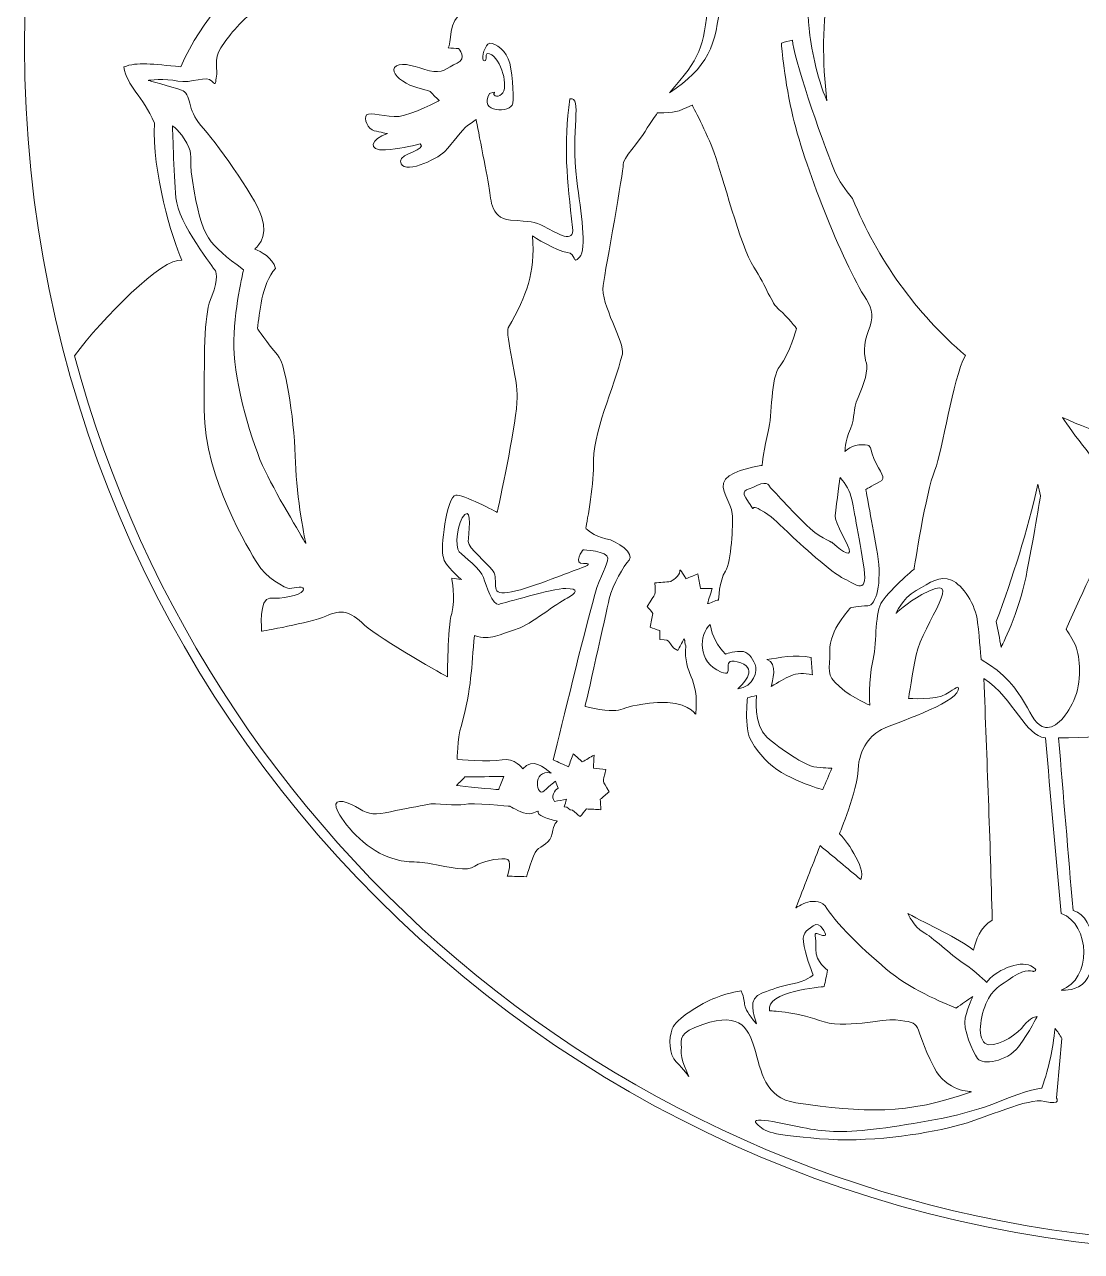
# Model space of a CAD drawing. Header units: inches. Extents: x 50 to 350, y -350 to -50.
# Drawn here: x 50 to 181.6, y -350 to -197.3 of the extents above; entities that cross this region are included whole.
import ezdxf

# ---------------------------------------------------------------- set-up
doc = ezdxf.new("R2010")
doc.units = ezdxf.units.IN
doc.header["$MEASUREMENT"] = 0
doc.layers.add('Layer 1', color=7, linetype='Continuous')

msp = doc.modelspace()

# ---------------------------------------------------------------- linework, layer by layer
at = {"layer": 'Layer 1', "lineweight": 0}
for points, knots in [([(350, -200), (350, -282.84), (282.84, -350), (200, -350), (117.16, -350), (50, -282.84), (50, -200), (50, -117.16), (117.16, -50), (200, -50), (282.84, -50), (350, -117.16), (350, -200)], [0, 0, 0, 0, 1, 1, 1, 2, 2, 2, 3, 3, 3, 4, 4, 4, 4]), ([(320.41, -122.27), (325.83, -122.27), (330.22, -126.99), (330.22, -132.81), (330.22, -137.59), (327.26, -141.63), (323.2, -142.92), (322.2, -145.04), (321.83, -146.29), (321.35, -147.73), (325.3, -148.29), (327.49, -148.29), (327.49, -148.29), (327.32, -150.58), (327.15, -152.88), (326.98, -155.17), (326.98, -155.17), (323.87, -154.75), (320.22, -154.08), (317.39, -168.07), (330.05, -175.52), (322.28, -187.65), (330.55, -195.99), (339.35, -213.69), (346.11, -229.36), (345.01, -234.85), (343.3, -236.69), (339.09, -240.18), (339.09, -240.18), (338.57, -243.96), (338.4, -247.32), (338.09, -253.43), (336.94, -259.11), (334.3, -264.6), (331.56, -270.28), (328.48, -275.73), (325.06, -281), (324.94, -278.99), (324.65, -277.06), (324.54, -276.06), (324.37, -274.43), (323.42, -275.38), (321.27, -276.58), (319.12, -277.79), (319.46, -278.22), (319.46, -278.22), (319.46, -278.22), (319.55, -281.57), (319.38, -288.03), (319.37, -288.45), (319.38, -288.8), (319.42, -289.09), (292.27, -325.41), (248.93, -348.93), (200.1, -348.93), (131.18, -348.93), (73.19, -302.07), (56.23, -238.49), (59.64, -233.88), (67.19, -226.17), (69.6, -226.6), (68.37, -223.84), (65.85, -215.65), (66.18, -209.53), (64.67, -206.1), (62.79, -204.97), (62.36, -202.53), (64.05, -201.87), (65.93, -202.2), (69.46, -202.5), (72.07, -196.43), (76.89, -191.83), (77.94, -191.34), (76.39, -188.59), (72.08, -185.83), (76.39, -174.29), (80.22, -164.02), (84.73, -156.75), (85.19, -148.12), (79.58, -148.15), (76.39, -148.63), (76.39, -148.63), (75.81, -145.59), (75.24, -142.55), (74.67, -139.5), (74.67, -139.5), (78.3, -141.08), (84.78, -140.83), (84.56, -139.07), (84.28, -137.6), (84, -136.39), (78.81, -136.14), (74.67, -131.89), (74.67, -126.67), (74.67, -121.3), (79.06, -116.94), (84.48, -116.94), (94.71, -116.94), (98.05, -130.59), (89.05, -135.29), (89.02, -136.75), (89.01, -138.56), (89.04, -140.43), (101.39, -138.61), (112.24, -131.75), (123.33, -123.03), (122.45, -122.75), (120.94, -122.14), (120.51, -121.21), (119.77, -119.64), (118.52, -116.81), (118.52, -116.81), (116.77, -116.67), (115.37, -116.61), (113.62, -116.48), (113.62, -116.48), (112.05, -117.73), (111.1, -117.42), (110.17, -117.11), (108.81, -115.74), (107.12, -115.32), (107.12, -115.32), (104.71, -115.11), (104.08, -114.8), (103.3, -114.41), (102.57, -112.71), (101.46, -112.28), (101.46, -112.28), (98.94, -111.97), (98.73, -111.34), (98.52, -110.71), (98.21, -108.19), (98.21, -108.19), (98.21, -108.19), (94.76, -104.84), (95.81, -104), (96.85, -103.16), (98.73, -103.27), (98.73, -103.27), (99.15, -102.53), (99.57, -101.8), (99.99, -101.07), (99.57, -100.09), (96.87, -94.94), (103.24, -96.56), (103.9, -95.89), (104.57, -95.23), (105.23, -94.57), (104.23, -88.9), (107.85, -89.87), (109.32, -89.85), (110.58, -88.94), (111.84, -88.03), (113.09, -87.12), (113.6, -82.68), (119.72, -84.24), (119.56, -84.14), (119.79, -83.98), (120.03, -83.82), (120.26, -83.67), (119.88, -83.33), (116.32, -82.54), (114.84, -83.27), (117.95, -80.2), (118.81, -79.16), (121.38, -76.12), (123.51, -73.58), (126.26, -70.29), (130.01, -68.65), (133.06, -67.31), (136.57, -70.04), (137.94, -71.19), (140.17, -70.42), (142.41, -69.65), (144.65, -68.88), (145.92, -65.91), (148.36, -66.11), (146.53, -68.36), (147.55, -68.15), (148.56, -67.94), (149.57, -67.73), (151.15, -65.15), (152.44, -66.17), (151.36, -67.52), (152.16, -67.49), (152.96, -67.45), (153.77, -67.42), (153.77, -67.42), (154.5, -66.79), (155.13, -67), (155.76, -67.21), (155.02, -67.84), (155.02, -67.84), (158.9, -68.68), (161.99, -72.31), (161.72, -78.33), (161.6, -81.22), (161.9, -83.27), (161.68, -85.13), (162.2, -84.46), (162.36, -84.23), (162.78, -83.63), (171.22, -71.58), (186.78, -59.76), (205.73, -59.93), (226.07, -60.12), (228.81, -60.97), (249.65, -77.85), (254.07, -81.42), (257.93, -85.56), (261.4, -89.94), (261.85, -89.21), (262.66, -88.14), (264.13, -86.63), (267.97, -82.69), (271.93, -81.75), (275.52, -81.11), (281.48, -80.03), (289.98, -81.32), (294.19, -85.59), (296.24, -87.65), (298.76, -92.68), (299.24, -94.68), (299.91, -97.47), (302.67, -101.01), (301.96, -102.99), (306.28, -110.17), (304.11, -108.03), (303.93, -111.5), (303.84, -113.18), (302.92, -116.36), (301.6, -117.28), (300.27, -118.21), (299.53, -117.81), (299.93, -118.46), (300.34, -119.12), (299.13, -120.06), (297.76, -121.34), (296.61, -122.42), (294.45, -123.28), (293.81, -123.51), (294.2, -124.26), (294.26, -124.7), (296.51, -124.65), (298.53, -124.61), (299.35, -124.27), (298.92, -125.17), (298.49, -126.07), (297.11, -128.95), (296.08, -129.77), (295.05, -130.59), (295.27, -131.75), (294.62, -131.53), (293.98, -131.32), (292.51, -129.25), (292.94, -130.41), (293.37, -131.55), (292.8, -131.62), (293.91, -133.69), (306.16, -141.6), (312.96, -145.74), (317.89, -147.09), (318.2, -145.94), (318.38, -144.39), (318.24, -143.09), (313.87, -142.03), (310.6, -137.83), (310.6, -132.81), (310.6, -126.99), (314.99, -122.27), (320.41, -122.27), (320.41, -122.27), (320.41, -122.27), (320.41, -122.27)], [0, 0, 0, 0, 1, 1, 1, 2, 2, 2, 3, 3, 3, 4, 4, 4, 5, 5, 5, 6, 6, 6, 7, 7, 7, 8, 8, 8, 9, 9, 9, 10, 10, 10, 11, 11, 11, 12, 12, 12, 13, 13, 13, 14, 14, 14, 15, 15, 15, 16, 16, 16, 17, 17, 17, 18, 18, 18, 19, 19, 19, 20, 20, 20, 21, 21, 21, 22, 22, 22, 23, 23, 23, 24, 24, 24, 25, 25, 25, 26, 26, 26, 27, 27, 27, 28, 28, 28, 29, 29, 29, 30, 30, 30, 31, 31, 31, 32, 32, 32, 33, 33, 33, 34, 34, 34, 35, 35, 35, 36, 36, 36, 37, 37, 37, 38, 38, 38, 39, 39, 39, 40, 40, 40, 41, 41, 41, 42, 42, 42, 43, 43, 43, 44, 44, 44, 45, 45, 45, 46, 46, 46, 47, 47, 47, 48, 48, 48, 49, 49, 49, 50, 50, 50, 51, 51, 51, 52, 52, 52, 53, 53, 53, 54, 54, 54, 55, 55, 55, 56, 56, 56, 57, 57, 57, 58, 58, 58, 59, 59, 59, 60, 60, 60, 61, 61, 61, 62, 62, 62, 63, 63, 63, 64, 64, 64, 65, 65, 65, 66, 66, 66, 67, 67, 67, 68, 68, 68, 69, 69, 69, 70, 70, 70, 71, 71, 71, 72, 72, 72, 73, 73, 73, 74, 74, 74, 75, 75, 75, 76, 76, 76, 77, 77, 77, 78, 78, 78, 79, 79, 79, 80, 80, 80, 81, 81, 81, 82, 82, 82, 83, 83, 83, 84, 84, 84, 85, 85, 85, 86, 86, 86, 87, 87, 87, 88, 88, 88, 89, 89, 89, 90, 90, 90, 91, 91, 91, 91]), ([(167.08, -161.66), (166.53, -161.74), (166, -161.8), (165.5, -161.86), (162.31, -162.2), (159.3, -163.06), (157.41, -162.63), (154.8, -162.04), (152.5, -155.25), (152.07, -153.51), (151.57, -155.18), (150.41, -164.6), (150.35, -165.04), (148.14, -163.04), (147.61, -163.14), (146.65, -165.9), (146.65, -165.9), (148.2, -164.78), (148.03, -166.51), (147.85, -168.23), (147.51, -171.41), (147.08, -172.62), (146.65, -173.82), (145.44, -174.77), (145.1, -173.73), (144.75, -172.7), (145.27, -175.37), (145.27, -175.37), (145.27, -175.37), (147.16, -175.28), (147.25, -175.97), (147.34, -176.66), (146.39, -183.2), (145.62, -185.1), (144.38, -188.11), (144.76, -192.41), (145.36, -194.91), (145.36, -194.91), (146.05, -192.93), (146.99, -193.53), (147.94, -194.13), (147.42, -195.34), (147.68, -197.75), (147.91, -199.88), (148.62, -203.82), (149.92, -206.75), (148.65, -197.12), (150.29, -186.96), (154.29, -178.48), (153.42, -178.02), (152.46, -177.52), (152.16, -177.44), (151.55, -177.26), (153.02, -173.39), (153.1, -171.67), (153.19, -169.95), (153.53, -167.97), (153.53, -167.97), (153.53, -167.97), (156.29, -169.17), (156.2, -170.72), (156.14, -171.85), (155.85, -173.38), (156.19, -174.83), (159.06, -169.85), (162.75, -165.39), (167.08, -161.66), (167.08, -161.66), (167.08, -161.66), (167.08, -161.66)], [0, 0, 0, 0, 1, 1, 1, 2, 2, 2, 3, 3, 3, 4, 4, 4, 5, 5, 5, 6, 6, 6, 7, 7, 7, 8, 8, 8, 9, 9, 9, 10, 10, 10, 11, 11, 11, 12, 12, 12, 13, 13, 13, 14, 14, 14, 15, 15, 15, 16, 16, 16, 17, 17, 17, 18, 18, 18, 19, 19, 19, 20, 20, 20, 21, 21, 21, 22, 22, 22, 23, 23, 23, 23]), ([(95.53, -185.1), (96.7, -186.01), (97.88, -186.93), (99.06, -187.85), (98.65, -188.19), (98.25, -188.54), (97.85, -188.88), (100.12, -191.15), (102.38, -193.41), (104.65, -195.68), (102.7, -196.65), (103.16, -199.75), (102.76, -200.16), (103.19, -200.18), (103.62, -200.21), (104.05, -200.24), (104.05, -200.24), (105.17, -201.45), (103.87, -202.05), (102.58, -202.65), (101.98, -203.43), (100.43, -203), (98.88, -202.57), (97.08, -201.88), (96.3, -202.39), (95.53, -202.91), (96.3, -203.86), (97.51, -204.55), (98.71, -205.23), (100.35, -205.32), (100.69, -205.75), (101.03, -206.18), (101.64, -206.7), (101.64, -206.7), (101.64, -206.7), (98.28, -208.5), (96.65, -208.68), (95.01, -208.85), (93.03, -208.07), (92.6, -208.5), (92.17, -208.93), (92.77, -210.31), (93.55, -210.48), (94.32, -210.66), (95.18, -210.83), (95.18, -210.83), (93.16, -211.44), (92.62, -213.03), (94.93, -212.85), (96.57, -212.73), (98.09, -212.41), (99.27, -212.12), (100.2, -212.8), (96.76, -213.28), (96.82, -214.27), (96.93, -216.14), (101.34, -214.04), (102.32, -213.07), (103.35, -212.04), (104.47, -210.27), (105.16, -209.84), (105.84, -209.41), (106.23, -209.07), (106.23, -209.07), (106.23, -209.07), (107.58, -216.08), (107.83, -217.37), (108.09, -218.66), (107.83, -221.33), (110.5, -221.59), (113.17, -221.84), (113.26, -221.67), (114.8, -222.45), (116.35, -223.22), (118.51, -224.68), (118.25, -222.53), (117.54, -216.62), (117.09, -212.19), (117.9, -206.52), (119.54, -206.16), (117.94, -210.39), (118.76, -216.68), (119.28, -220.64), (120.05, -225.2), (119.11, -226.23), (118.16, -227.27), (118.76, -225.72), (117.56, -225.63), (116.35, -225.55), (113.26, -223.57), (113.26, -223.57), (113.57, -228.35), (112.59, -230.79), (110.24, -235.01), (109.81, -235.79), (111.45, -241.64), (111.36, -243.7), (111.23, -246.84), (109.47, -255.2), (108.87, -257.99), (108.87, -257.99), (104.48, -255.67), (103.7, -255.84), (102.56, -256.01), (101.74, -262.64), (102.15, -263.59), (102.24, -264.53), (104.39, -266.34), (104.39, -266.34), (103.99, -266.28), (103.59, -266.22), (103.19, -266.17), (103.19, -266.17), (103.7, -268.66), (103.19, -270.56), (102.67, -272.45), (102.67, -278.47), (102.67, -278.47), (102.67, -278.47), (94.32, -273.83), (92.34, -272.02), (90.36, -270.21), (89.59, -270.04), (87.52, -270.9), (85.46, -271.76), (79.52, -272.79), (79.52, -272.79), (79.52, -272.79), (79.17, -268.58), (80.55, -268.66), (81.93, -268.75), (84.34, -268.4), (84.68, -267.72), (85.03, -267.03), (83.56, -267.37), (83.05, -267.46), (82.53, -267.54), (79.95, -265.99), (79, -264.36), (78.06, -262.72), (72.38, -253.86), (72.38, -245.25), (72.38, -236.65), (72.38, -233.29), (73.32, -231.05), (74.27, -228.82), (73.75, -227.87), (73.75, -227.87), (73.75, -227.87), (69.1, -221.93), (68.85, -218.83), (68.59, -215.73), (68.42, -209.88), (68.42, -209.88), (68.42, -209.88), (69.36, -210.4), (70.22, -212.03), (71.08, -213.67), (70.4, -213.41), (70.91, -216.68), (72.1, -224.2), (72.88, -224.43), (77.28, -227.78), (77.28, -227.78), (75.99, -232.86), (76.08, -237.42), (76.16, -241.98), (78.31, -249.47), (79.95, -252.83), (81.58, -256.18), (85.03, -261.86), (85.03, -261.86), (85.03, -261.86), (83.82, -256.1), (83.74, -251.79), (83.65, -247.49), (82.7, -239.75), (81.5, -238.37), (80.29, -236.99), (79, -235.1), (79, -235.1), (79.29, -233.22), (79.48, -229.62), (81.24, -227.61), (80.9, -226.26), (79.43, -225.52), (78.66, -225.2), (78.66, -225.2), (80.47, -223.91), (79.52, -221.16), (78.57, -218.4), (73.67, -211.69), (71.94, -209.8), (70.22, -207.9), (70.83, -205.84), (69.53, -205.41), (68.24, -204.98), (65.4, -204.2), (65.4, -204.2), (65.4, -204.2), (67.47, -203.94), (69.1, -204.29), (70.74, -204.63), (72.72, -203.51), (73.32, -204.29), (73.92, -205.06), (73.75, -204.29), (73.92, -203.69), (74.1, -203.08), (73.49, -201.53), (74.44, -200.16), (75.39, -198.78), (76.51, -197.14), (79.26, -194.99), (82.01, -192.84), (84.68, -190.17), (87.69, -188.71), (90.71, -187.25), (95.53, -185.1), (95.53, -185.1), (95.53, -185.1), (95.53, -185.1), (95.53, -185.1)], [0, 0, 0, 0, 1, 1, 1, 2, 2, 2, 3, 3, 3, 4, 4, 4, 5, 5, 5, 6, 6, 6, 7, 7, 7, 8, 8, 8, 9, 9, 9, 10, 10, 10, 11, 11, 11, 12, 12, 12, 13, 13, 13, 14, 14, 14, 15, 15, 15, 16, 16, 16, 17, 17, 17, 18, 18, 18, 19, 19, 19, 20, 20, 20, 21, 21, 21, 22, 22, 22, 23, 23, 23, 24, 24, 24, 25, 25, 25, 26, 26, 26, 27, 27, 27, 28, 28, 28, 29, 29, 29, 30, 30, 30, 31, 31, 31, 32, 32, 32, 33, 33, 33, 34, 34, 34, 35, 35, 35, 36, 36, 36, 37, 37, 37, 38, 38, 38, 39, 39, 39, 40, 40, 40, 41, 41, 41, 42, 42, 42, 43, 43, 43, 44, 44, 44, 45, 45, 45, 46, 46, 46, 47, 47, 47, 48, 48, 48, 49, 49, 49, 50, 50, 50, 51, 51, 51, 52, 52, 52, 53, 53, 53, 54, 54, 54, 55, 55, 55, 56, 56, 56, 57, 57, 57, 58, 58, 58, 59, 59, 59, 60, 60, 60, 61, 61, 61, 62, 62, 62, 63, 63, 63, 64, 64, 64, 65, 65, 65, 66, 66, 66, 67, 67, 67, 68, 68, 68, 69, 69, 69, 70, 70, 70, 71, 71, 71, 72, 72, 72, 73, 73, 73, 74, 74, 74, 74]), ([(135.12, -194.48), (135.6, -194.48), (136.09, -194.48), (136.58, -194.48), (136.19, -199.77), (135.05, -202.67), (130.3, -205.75), (134.2, -201.31), (134.53, -200.25), (135.12, -194.48), (135.12, -194.48), (135.12, -194.48), (135.12, -194.48)], [0, 0, 0, 0, 1, 1, 1, 2, 2, 2, 3, 3, 3, 4, 4, 4, 4]), ([(107.91, -205.85), (106.39, -208.27), (110.63, -208.34), (110.79, -207.05), (110.92, -206.02), (110.79, -202.79), (110.23, -201.51), (109.67, -200.22), (108.21, -199.23), (107.69, -199.7), (107.18, -200.17), (106.79, -201.72), (107.26, -201.76), (107.73, -201.81), (107.13, -200.6), (107.91, -200.9), (109.38, -201.48), (110.35, -205.12), (109.41, -205.93), (108.77, -206.49), (108.25, -205.98), (108.51, -205.76), (108.77, -205.55), (107.91, -205.85), (107.91, -205.85), (107.91, -205.85), (107.91, -205.85), (107.91, -205.85)], [0, 0, 0, 0, 1, 1, 1, 2, 2, 2, 3, 3, 3, 4, 4, 4, 5, 5, 5, 6, 6, 6, 7, 7, 7, 8, 8, 8, 9, 9, 9, 9]), ([(153.11, -218.89), (152.19, -217.85), (151.37, -216.7), (150.87, -215.48), (149.12, -211.24), (145.62, -200.95), (145.62, -199.21), (145.16, -199.32), (144.7, -199.44), (144.24, -199.55), (144.24, -199.55), (144.5, -203.43), (145.53, -208.07), (146.99, -214.64), (151.81, -226.79), (154.82, -231.48), (155.6, -232.69), (155.77, -233.81), (155.08, -235.36), (154.39, -236.91), (154.57, -238.71), (154.82, -239.4), (155.08, -240.09), (154.57, -242.07), (153.79, -243.7), (153.02, -245.34), (153.53, -245.94), (152.84, -247.58), (152.16, -249.21), (152.16, -250.42), (152.16, -250.42), (152.16, -250.42), (153.1, -249.47), (154.31, -249.56), (155.51, -249.64), (155.08, -249.47), (155.77, -251.28), (156.46, -253.09), (157.49, -253.69), (156.46, -254.2), (155.43, -254.72), (154.74, -255.15), (154.74, -255.15), (154.74, -255.15), (155.6, -259.54), (156.2, -263.15), (156.8, -266.77), (156.03, -269.61), (155, -269.61), (153.96, -269.61), (152.84, -269.87), (152.84, -269.87), (152.84, -269.87), (150.18, -272.71), (150.26, -275.2), (150.35, -277.7), (149.66, -278.13), (151.47, -279.68), (153.28, -281.23), (155.25, -282), (155.25, -282), (155.25, -282), (155.08, -278.73), (155.6, -276.67), (156.12, -274.6), (155.86, -270.81), (156.63, -269.35), (157.41, -267.89), (160.76, -265.05), (160.76, -265.05), (160.76, -265.05), (162.23, -255.5), (163.34, -252.74), (164.38, -250.19), (165.49, -241.51), (167.16, -238.46), (161.03, -233.2), (156.17, -226.51), (153.11, -218.89), (153.11, -218.89), (153.11, -218.89), (153.11, -218.89)], [0, 0, 0, 0, 1, 1, 1, 2, 2, 2, 3, 3, 3, 4, 4, 4, 5, 5, 5, 6, 6, 6, 7, 7, 7, 8, 8, 8, 9, 9, 9, 10, 10, 10, 11, 11, 11, 12, 12, 12, 13, 13, 13, 14, 14, 14, 15, 15, 15, 16, 16, 16, 17, 17, 17, 18, 18, 18, 19, 19, 19, 20, 20, 20, 21, 21, 21, 22, 22, 22, 23, 23, 23, 24, 24, 24, 25, 25, 25, 26, 26, 26, 27, 27, 27, 27]), ([(128.83, -208.25), (131.17, -208.25), (131.14, -208.15), (133.14, -207.3), (133.14, -207.3), (134.94, -210.66), (135.89, -213.24), (136.84, -215.82), (139.16, -224.94), (140.8, -227.44), (142.43, -229.93), (142.95, -231.91), (143.98, -232.77), (145.01, -233.64), (146.13, -235.1), (146.13, -235.1), (146.13, -235.1), (145.27, -238.28), (144.07, -239.75), (142.86, -241.21), (143.12, -245.94), (142.6, -247.92), (142.09, -249.9), (141.83, -252.14), (141.83, -252.14), (141.83, -252.14), (138.21, -252.66), (137.27, -253.86), (136.32, -255.06), (138.04, -256.79), (138.13, -258.16), (138.21, -259.54), (138.04, -264.1), (137.27, -265.31), (136.49, -266.51), (136.41, -268.92), (136.41, -268.92), (136.06, -268.86), (135.37, -269.41), (135.03, -269.35), (135.23, -268.72), (135.43, -268.09), (135.63, -267.46), (135.14, -267.46), (134.66, -267.46), (134.17, -267.46), (134.05, -266.86), (133.94, -266.25), (133.82, -265.65), (133.34, -265.85), (132.85, -266.05), (132.36, -266.25), (132.36, -266.25), (131.5, -264.7), (131.59, -265.31), (131.67, -265.91), (130.47, -266.6), (130.47, -266.6), (129.81, -266.66), (129.15, -266.71), (128.49, -266.77), (128.61, -268.46), (128.63, -267.88), (127.54, -269.7), (127.77, -269.98), (128, -270.27), (128.23, -270.56), (128.12, -271.13), (128, -271.7), (127.89, -272.28), (128.29, -272.42), (128.69, -272.56), (129.09, -272.71), (129.09, -273.08), (129.09, -273.45), (129.09, -273.83), (130.9, -273.83), (129.78, -274.27), (131.33, -275.2), (131.59, -274.72), (131.85, -274.23), (132.1, -273.74), (132.33, -273.94), (132.13, -274.4), (132.36, -274.6), (131.96, -278.32), (134.07, -278.29), (133.57, -283.12), (133.57, -283.12), (132.36, -281.4), (128.83, -281.66), (122.92, -282.09), (125.54, -283.37), (119.8, -282.17), (119.8, -282.17), (122.38, -270.64), (122.81, -268.75), (123.24, -266.86), (124.62, -264.7), (125.3, -263.93), (125.99, -263.15), (123.84, -261.52), (122.38, -261.26), (120.92, -261), (119.88, -259.97), (119.88, -259.97), (119.88, -259.97), (120.92, -254.63), (120.83, -252.22), (120.69, -248.22), (123.4, -242.44), (124.44, -238.28), (124.79, -236.91), (121.69, -232), (122.03, -229.76), (122.38, -227.52), (124.62, -215.39), (124.53, -214.7), (124.44, -214.01), (126.6, -211.77), (127.28, -210.57), (127.97, -209.37), (128.83, -208.25), (128.83, -208.25), (128.83, -208.25), (128.83, -208.25), (128.83, -208.25)], [0, 0, 0, 0, 1, 1, 1, 2, 2, 2, 3, 3, 3, 4, 4, 4, 5, 5, 5, 6, 6, 6, 7, 7, 7, 8, 8, 8, 9, 9, 9, 10, 10, 10, 11, 11, 11, 12, 12, 12, 13, 13, 13, 14, 14, 14, 15, 15, 15, 16, 16, 16, 17, 17, 17, 18, 18, 18, 19, 19, 19, 20, 20, 20, 21, 21, 21, 22, 22, 22, 23, 23, 23, 24, 24, 24, 25, 25, 25, 26, 26, 26, 27, 27, 27, 28, 28, 28, 29, 29, 29, 30, 30, 30, 31, 31, 31, 32, 32, 32, 33, 33, 33, 34, 34, 34, 35, 35, 35, 36, 36, 36, 37, 37, 37, 38, 38, 38, 39, 39, 39, 40, 40, 40, 41, 41, 41, 42, 42, 42, 42]), ([(179.25, -246.18), (180.31, -247.92), (184.17, -252.7), (184.77, -253.34), (185.89, -254.55), (186.67, -255.41), (186.67, -255.41), (188.65, -255.44), (190.63, -255.47), (192.61, -255.5), (192.61, -255.5), (190.8, -253.86), (190.71, -252.74), (190.67, -252.19), (191.55, -251.24), (192.56, -250.1), (187.89, -249.4), (183.42, -248.06), (179.25, -246.18), (179.25, -246.18), (179.25, -246.18), (179.25, -246.18)], [0, 0, 0, 0, 1, 1, 1, 2, 2, 2, 3, 3, 3, 4, 4, 4, 5, 5, 5, 6, 6, 6, 7, 7, 7, 7]), ([(142.83, -254.86), (142.83, -254.86), (142.63, -253.93), (141.18, -254.65), (139.73, -255.38), (139.01, -255.07), (140.15, -256.72), (141.28, -258.37), (140.04, -256.82), (141.59, -257.65), (143.14, -258.48), (143.49, -259.03), (145.04, -260.47), (146.59, -261.92), (150.51, -265.54), (152.06, -266.26), (153.61, -266.98), (155.16, -268.53), (154.44, -264.3), (153.72, -260.06), (153.1, -256.55), (152.79, -255.62), (152.48, -254.69), (151.55, -253.65), (151.55, -253.65), (151.55, -253.65), (151.13, -256.65), (150.93, -258.41), (150.84, -259.18), (152.81, -262.33), (152.74, -262.91), (152.64, -263.65), (150.51, -261.71), (150.51, -261.71), (150.51, -261.71), (148.76, -260.99), (147.31, -259.54), (145.86, -258.1), (142.83, -254.86), (142.83, -254.86), (142.83, -254.86), (142.83, -254.86), (142.83, -254.86)], [0, 0, 0, 0, 1, 1, 1, 2, 2, 2, 3, 3, 3, 4, 4, 4, 5, 5, 5, 6, 6, 6, 7, 7, 7, 8, 8, 8, 9, 9, 9, 10, 10, 10, 11, 11, 11, 12, 12, 12, 13, 13, 13, 14, 14, 14, 14]), ([(171, -271.59), (171.2, -272.65), (171.41, -273.71), (171.61, -274.77), (171.61, -274.77), (173.84, -270.38), (174.7, -265.99), (175.57, -261.61), (176.51, -255.93), (176.51, -255.93), (176.4, -255.44), (176.28, -254.95), (176.17, -254.46), (174.86, -260.45), (173.08, -265.9), (171, -271.59), (171, -271.59), (171, -271.59), (171, -271.59)], [0, 0, 0, 0, 1, 1, 1, 2, 2, 2, 3, 3, 3, 4, 4, 4, 5, 5, 5, 6, 6, 6, 6]), ([(106.03, -273.31), (105.61, -277.29), (105.72, -279.83), (104.39, -284.5), (103.87, -286.31), (103.87, -288.72), (103.87, -288.72), (103.87, -288.72), (107.92, -289.15), (109.47, -288.8), (111.02, -288.46), (112.05, -289.92), (112.05, -289.92), (113.27, -288.46), (114.66, -289.77), (115.58, -290.44), (113.1, -289.9), (113.77, -293.63), (114.72, -292.67), (115.49, -291.9), (116.1, -291.47), (116.1, -291.47), (116.21, -291.76), (116.33, -292.04), (116.44, -292.33), (116.01, -292.51), (115.47, -293.42), (116.01, -293.97), (116.5, -293.88), (116.99, -293.79), (117.47, -293.71), (117.39, -294.02), (117.3, -294.34), (117.21, -294.65), (117.7, -294.6), (117.76, -295.14), (118.25, -295.08), (118.56, -295.34), (118.88, -295.6), (119.19, -295.86), (119.45, -295.54), (119.71, -295.23), (119.97, -294.91), (120.57, -294.94), (121.17, -294.97), (121.78, -295), (121.75, -294.57), (121.72, -294.14), (121.69, -293.71), (122.06, -293.39), (122.44, -293.08), (122.81, -292.76), (121.86, -291.18), (121.96, -291.8), (122.38, -290.01), (121.86, -289.95), (121.35, -289.89), (120.83, -289.83), (120.86, -289.29), (120.89, -288.74), (120.92, -288.2), (120.43, -288.49), (119.94, -288.77), (119.45, -289.06), (119.08, -288.72), (118.71, -288.37), (118.33, -288.03), (118.13, -288.57), (117.93, -289.12), (117.73, -289.66), (117.1, -289.38), (116.47, -289.09), (115.84, -288.8), (117.01, -284.07), (119.46, -273.82), (121, -268.23), (121.69, -265.74), (122.64, -264.53), (122.64, -263.67), (122.64, -262.81), (119.54, -262.64), (119.54, -262.64), (119.54, -262.64), (118.25, -264.45), (119.62, -264.36), (121, -264.27), (119.71, -264.79), (118.68, -265.13), (117.64, -265.48), (112.57, -267.63), (110.16, -267.97), (107.75, -268.32), (109.12, -266.43), (108.35, -265.31), (107.58, -264.19), (105.25, -262.47), (105.25, -261.61), (105.25, -260.74), (105.77, -257.39), (104.82, -258.25), (103.87, -259.11), (103.53, -262.29), (104.13, -262.9), (104.74, -263.5), (106.8, -265.05), (107.14, -266.08), (107.49, -267.11), (108.26, -269.61), (109.04, -269.44), (109.81, -269.27), (115.67, -267.46), (117.39, -267.46), (119.11, -267.46), (118.76, -268.06), (117.56, -268.66), (116.35, -269.27), (112.83, -272.02), (111.45, -272.45), (109.09, -273.19), (108.1, -274), (106.03, -273.31), (106.03, -273.31), (106.03, -273.31), (106.03, -273.31)], [0, 0, 0, 0, 1, 1, 1, 2, 2, 2, 3, 3, 3, 4, 4, 4, 5, 5, 5, 6, 6, 6, 7, 7, 7, 8, 8, 8, 9, 9, 9, 10, 10, 10, 11, 11, 11, 12, 12, 12, 13, 13, 13, 14, 14, 14, 15, 15, 15, 16, 16, 16, 17, 17, 17, 18, 18, 18, 19, 19, 19, 20, 20, 20, 21, 21, 21, 22, 22, 22, 23, 23, 23, 24, 24, 24, 25, 25, 25, 26, 26, 26, 27, 27, 27, 28, 28, 28, 29, 29, 29, 30, 30, 30, 31, 31, 31, 32, 32, 32, 33, 33, 33, 34, 34, 34, 35, 35, 35, 36, 36, 36, 37, 37, 37, 38, 38, 38, 39, 39, 39, 40, 40, 40, 41, 41, 41, 41]), ([(158.53, -270.56), (158.53, -270.56), (159.21, -268.75), (161.02, -267.72), (162.83, -266.68), (163.95, -265.82), (165.41, -266.43), (166.87, -267.03), (168.42, -269.44), (168.68, -271.68), (168.94, -273.91), (169.11, -276.32), (169.11, -276.32), (175.14, -279.69), (174.87, -284.48), (177.11, -284.76), (178.49, -284.93), (179.87, -283.29), (180.82, -280.97), (181.76, -278.65), (181.33, -275.46), (180.82, -274.43), (180.3, -273.4), (179.7, -272.54), (179.7, -272.54), (181.96, -267.34), (183.97, -263.44), (186.24, -258.25), (188.91, -258.34), (191.57, -258.42), (194.24, -258.51), (194.24, -258.51), (194.76, -262.21), (195.53, -268.32), (196.31, -274.43), (197.68, -283.9), (197.68, -283.9), (191, -285.48), (185.42, -286.05), (178.75, -286.05), (179.35, -293.22), (179.95, -300.39), (180.56, -307.56), (183.59, -308.22), (183.89, -315.07), (181.68, -316.77), (180.56, -317.63), (179.09, -317.46), (179.09, -317.46), (182.9, -316.19), (182.76, -309.26), (179.09, -307.91), (178.43, -300.62), (177.77, -293.33), (177.11, -286.05), (174.56, -285.79), (173.32, -281.31), (169.46, -278.65), (169.82, -288.69), (170.26, -298.73), (170.49, -308.77), (168.93, -309.68), (168.5, -311.24), (168.16, -312.47), (166.24, -311.01), (162.56, -309.34), (159.99, -307.91), (159.99, -307.91), (160.76, -309.63), (161.88, -310.23), (163, -310.83), (165.32, -313.07), (166.87, -314.1), (168.42, -315.14), (169.8, -316.51), (169.8, -316.51), (170.77, -315.12), (173.84, -313.66), (175.31, -314.45), (176.43, -315.05), (175.65, -315.14), (175.65, -315.14), (175.65, -315.14), (174.7, -314.71), (173.07, -315.83), (171.43, -316.94), (170.57, -317.2), (169.71, -319.18), (168.85, -321.16), (168.59, -324.09), (170.06, -324.26), (171.52, -324.43), (173.76, -322.8), (174.45, -321.85), (175.14, -320.9), (176.08, -320.73), (176.08, -320.73), (176.08, -320.73), (175.22, -322.62), (173.76, -324.52), (172.3, -326.41), (169.28, -326.84), (168.68, -325.98), (168.08, -325.12), (166.79, -322.28), (167.13, -320.9), (167.48, -319.53), (168.08, -318.24), (168.08, -318.24), (167.39, -318.72), (166.7, -319.21), (166.01, -319.7), (166.01, -319.7), (161.28, -317.89), (158.44, -315.74), (155.6, -313.59), (151.12, -309.29), (149.92, -307.31), (148.71, -305.33), (146.05, -307.22), (146.05, -307.22), (147.05, -304.64), (148.05, -302.06), (149.06, -299.47), (150.75, -300.88), (152.44, -302.29), (154.14, -303.69), (154.85, -302.26), (152.03, -298.4), (151.47, -298.01), (151.47, -298.01), (153.71, -292.67), (153.79, -290.01), (153.88, -287.34), (155.51, -285.62), (156.72, -285.02), (158.26, -284.24), (165.83, -281.86), (166.27, -280.11), (166.44, -279.42), (165.93, -279.85), (164.72, -280.63), (163.52, -281.4), (160.07, -281.14), (160.07, -281.14), (160.07, -281.14), (160.59, -277.79), (161.02, -275.72), (161.82, -271.88), (167.65, -264.96), (161.71, -268.23), (159.99, -269.18), (158.35, -270.64), (158.53, -270.56), (158.53, -270.56), (158.53, -270.56), (158.53, -270.56)], [0, 0, 0, 0, 1, 1, 1, 2, 2, 2, 3, 3, 3, 4, 4, 4, 5, 5, 5, 6, 6, 6, 7, 7, 7, 8, 8, 8, 9, 9, 9, 10, 10, 10, 11, 11, 11, 12, 12, 12, 13, 13, 13, 14, 14, 14, 15, 15, 15, 16, 16, 16, 17, 17, 17, 18, 18, 18, 19, 19, 19, 20, 20, 20, 21, 21, 21, 22, 22, 22, 23, 23, 23, 24, 24, 24, 25, 25, 25, 26, 26, 26, 27, 27, 27, 28, 28, 28, 29, 29, 29, 30, 30, 30, 31, 31, 31, 32, 32, 32, 33, 33, 33, 34, 34, 34, 35, 35, 35, 36, 36, 36, 37, 37, 37, 38, 38, 38, 39, 39, 39, 40, 40, 40, 41, 41, 41, 42, 42, 42, 43, 43, 43, 44, 44, 44, 45, 45, 45, 46, 46, 46, 47, 47, 47, 48, 48, 48, 49, 49, 49, 50, 50, 50, 51, 51, 51, 52, 52, 52, 52]), ([(135.37, -271.93), (134.02, -273.18), (133.69, -276.6), (136.75, -277.87), (138.61, -278.65), (136.49, -276.05), (138.73, -276.58), (141.51, -277.24), (139.6, -279.24), (138.82, -279.94), (140.82, -279.74), (141.35, -277.68), (140.97, -276.92), (140.54, -276.06), (140.19, -275.29), (139.16, -275.29), (138.13, -275.29), (137.27, -275.63), (137.27, -275.63), (136.26, -274.55), (135.63, -273.47), (135.37, -271.93), (135.37, -271.93), (135.37, -271.93), (135.37, -271.93)], [0, 0, 0, 0, 1, 1, 1, 2, 2, 2, 3, 3, 3, 4, 4, 4, 5, 5, 5, 6, 6, 6, 7, 7, 7, 8, 8, 8, 8]), ([(142.43, -276.32), (143.85, -276.75), (143.11, -279.04), (142.95, -279.68), (144.82, -278.57), (145.92, -277.67), (148.11, -278.22), (148.05, -277.5), (148, -276.78), (147.94, -276.06), (145.99, -275.58), (143.88, -276.13), (142.43, -276.32), (142.43, -276.32), (142.43, -276.32), (142.43, -276.32)], [0, 0, 0, 0, 1, 1, 1, 2, 2, 2, 3, 3, 3, 4, 4, 4, 5, 5, 5, 5]), ([(141.14, -280.8), (141.14, -280.8), (140.71, -284.41), (142.43, -285.96), (144.15, -287.51), (147.25, -289.49), (148.28, -289.66), (149.32, -289.83), (150.52, -289.83), (150.52, -289.83), (150.15, -290.72), (149.78, -291.61), (149.4, -292.5), (149.4, -292.5), (144.41, -291.21), (142.17, -288.72), (139.94, -286.22), (140.02, -285.36), (139.94, -283.98), (139.85, -282.61), (140.02, -281.06), (140.02, -281.06), (140.39, -280.97), (140.77, -280.88), (141.14, -280.8), (141.14, -280.8), (141.14, -280.8), (141.14, -280.8)], [0, 0, 0, 0, 1, 1, 1, 2, 2, 2, 3, 3, 3, 4, 4, 4, 5, 5, 5, 6, 6, 6, 7, 7, 7, 8, 8, 8, 9, 9, 9, 9]), ([(104.84, -290.93), (106.45, -290.9), (108.06, -290.88), (109.67, -290.86), (109.46, -291.41), (109.25, -291.96), (109.04, -292.5), (108.41, -292.45), (104.65, -292.13), (103.79, -291.98), (104.14, -291.63), (104.49, -291.28), (104.84, -290.93), (104.84, -290.93), (104.84, -290.93), (104.84, -290.93)], [0, 0, 0, 0, 1, 1, 1, 2, 2, 2, 3, 3, 3, 4, 4, 4, 5, 5, 5, 5]), ([(110.43, -294.57), (110.43, -294.57), (105.66, -294.11), (104.76, -294.34), (103.86, -294.57), (101.14, -294.11), (100.16, -294.34), (99.17, -294.57), (97.36, -294.88), (95.55, -295.26), (93.74, -295.65), (92.84, -295.65), (91.69, -294.88), (90.54, -294.11), (88.4, -293.34), (88.81, -294.72), (89.22, -296.11), (91.85, -299.42), (94.73, -300.65), (97.61, -301.88), (98.35, -301.27), (100.65, -301.73), (102.95, -302.19), (105.09, -302.73), (106.08, -302.04), (107.06, -301.35), (108.79, -301.11), (109.86, -301.11), (110.93, -301.11), (110.1, -303.27), (110.1, -303.27), (110.9, -303.3), (111.69, -303.32), (112.49, -303.35), (112.49, -303.35), (113.31, -300.57), (113.8, -300.04), (114.3, -299.5), (115.53, -299.19), (115.7, -297.96), (115.86, -296.73), (116.35, -296.42), (116.35, -296.42), (116.35, -296.42), (113.89, -295.88), (113.97, -295.34), (114.05, -294.8), (113.39, -295.72), (112.49, -295.49), (111.58, -295.26), (110.43, -294.57), (110.43, -294.57), (110.43, -294.57), (110.43, -294.57), (110.43, -294.57)], [0, 0, 0, 0, 1, 1, 1, 2, 2, 2, 3, 3, 3, 4, 4, 4, 5, 5, 5, 6, 6, 6, 7, 7, 7, 8, 8, 8, 9, 9, 9, 10, 10, 10, 11, 11, 11, 12, 12, 12, 13, 13, 13, 14, 14, 14, 15, 15, 15, 16, 16, 16, 17, 17, 17, 18, 18, 18, 18]), ([(167.91, -330.11), (167.91, -330.11), (164.81, -330.11), (163.26, -327.1), (160.32, -321.4), (162.24, -321.61), (158.44, -321.16), (156.98, -320.99), (152.07, -322.37), (148.97, -321.25), (145.87, -320.13), (142.78, -320.04), (142.78, -320.04), (142.2, -317.6), (149.36, -317.05), (149.57, -317.03), (149.72, -316.34), (149.86, -315.65), (150, -314.97), (150, -314.97), (148.46, -314.02), (148.54, -312.38), (148.63, -310.75), (148.11, -310.15), (148.89, -310.49), (149.66, -310.83), (149.75, -310.58), (149.75, -310.58), (149.75, -310.58), (149.14, -308.77), (148.2, -309.46), (147.25, -310.15), (146.73, -310.32), (147.08, -312.04), (147.42, -313.76), (148.2, -315.57), (148.2, -315.57), (148.2, -315.57), (147.25, -316.43), (145.62, -316.69), (143.98, -316.94), (143.21, -317.38), (141.91, -317.81), (139.87, -318.49), (140.9, -320.55), (141.14, -321.68), (139.01, -319.08), (140.03, -319.5), (139.25, -317.55), (139.25, -317.55), (137.87, -317.72), (136.06, -318.41), (134.25, -319.1), (131.07, -321.08), (130.64, -322.28), (130.21, -323.49), (130.21, -325.46), (131.16, -326.41), (132.1, -327.36), (132.71, -328.22), (132.71, -328.22), (132.71, -328.22), (131.59, -325.9), (131.76, -324.95), (131.93, -324), (131.16, -323.06), (133.48, -322.11), (144.33, -317.69), (138.22, -330.34), (146.05, -331.49), (154.45, -332.72), (159.89, -333.03), (167.91, -330.11), (167.91, -330.11), (167.91, -330.11), (167.91, -330.11)], [0, 0, 0, 0, 1, 1, 1, 2, 2, 2, 3, 3, 3, 4, 4, 4, 5, 5, 5, 6, 6, 6, 7, 7, 7, 8, 8, 8, 9, 9, 9, 10, 10, 10, 11, 11, 11, 12, 12, 12, 13, 13, 13, 14, 14, 14, 15, 15, 15, 16, 16, 16, 17, 17, 17, 18, 18, 18, 19, 19, 19, 20, 20, 20, 21, 21, 21, 22, 22, 22, 23, 23, 23, 24, 24, 24, 25, 25, 25, 25]), ([(178.32, -322.19), (178, -324.96), (177.64, -326.82), (176.68, -329.68), (176.68, -329.68), (175.05, -329.77), (171.18, -331.4), (167.3, -333.04), (161.54, -333.99), (157.23, -334.59), (152.93, -335.19), (150.26, -335.19), (147.85, -334.76), (145.44, -334.33), (140.02, -332.95), (141.14, -334.07), (142.26, -335.19), (142.95, -335.45), (148.97, -335.96), (155, -336.48), (161.71, -335.45), (165.84, -334.42), (169.97, -333.38), (174.88, -330.8), (177.03, -331.32), (179.18, -331.83), (178.49, -330.89), (178.49, -330.89), (178.72, -328.42), (178.95, -325.95), (179.18, -323.49), (178.89, -323.06), (178.61, -322.62), (178.32, -322.19), (178.32, -322.19), (178.32, -322.19), (178.32, -322.19)], [0, 0, 0, 0, 1, 1, 1, 2, 2, 2, 3, 3, 3, 4, 4, 4, 5, 5, 5, 6, 6, 6, 7, 7, 7, 8, 8, 8, 9, 9, 9, 10, 10, 10, 11, 11, 11, 12, 12, 12, 12])]:
    msp.add_open_spline(points, degree=3, knots=knots, dxfattribs=at)

doc.saveas('drawing.dxf')
